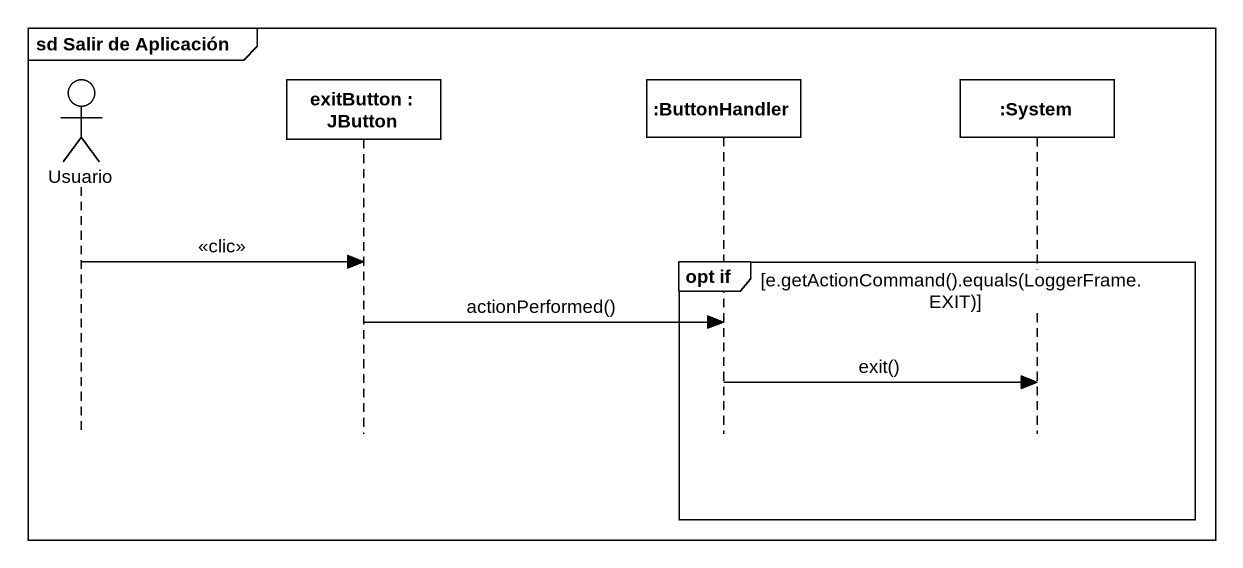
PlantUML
@startuml
mainframe sd Salir de Aplicación
hide footbox
actor Usuario
participant "exitButton : JButton" as exitButton
participant ":ButtonHandler" as ButtonHandler
participant ":System" as System

group opt if [e.getActionCommand().equals(LoggerFrame.EXIT)]
  Usuario -> exitButton : <<clic>>
  exitButton -> ButtonHandler : actionPerformed()
  ButtonHandler -> System : exit()
end
@enduml
